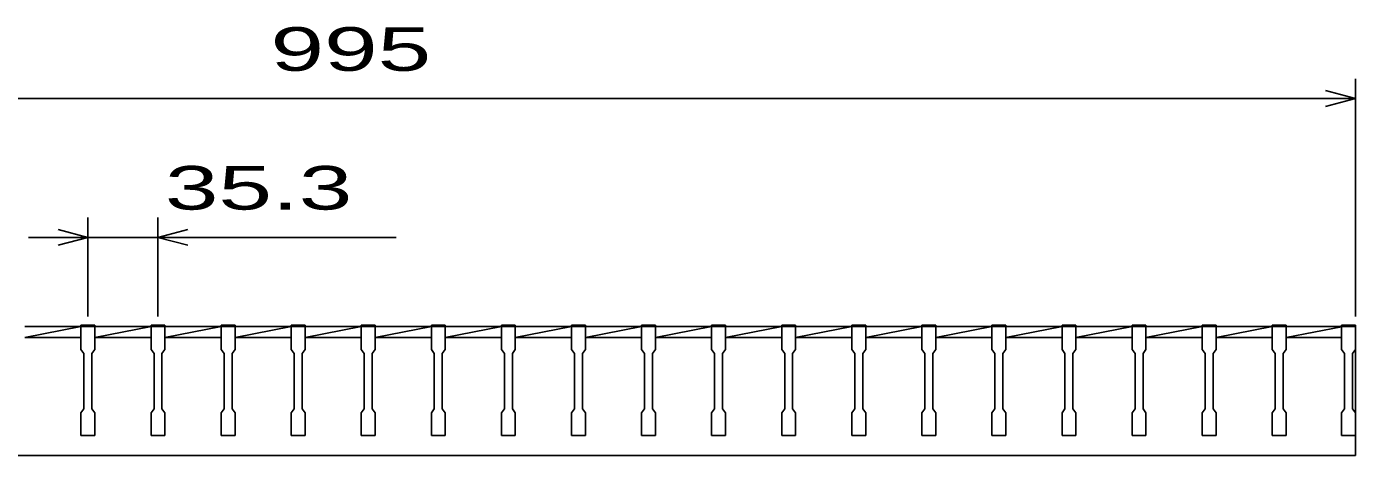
# Model space of a CAD drawing. Units: millimetres, scale not verified. Extents: x -1820 to 1731, y -1282 to 1054.
# Drawn here: x -1091 to -422, y -566 to -350 of the extents above; entities that cross this region are included whole.
import ezdxf
from ezdxf.enums import TextEntityAlignment as Align

# ---------------------------------------------------------------- set-up
doc = ezdxf.new("R2010")
doc.units = ezdxf.units.MM
doc.header["$LTSCALE"] = 10
doc.layers.add('16', color=3, linetype='Continuous', lineweight=25)
doc.layers.add('22', color=4, linetype='Continuous', lineweight=25)
doc.styles.add('ベクトル', font='')
doc.styles.get('ベクトル').set_extended_font_data('ベクトル')

msp = doc.modelspace()

# ---------------------------------------------------------------- linework, layer by layer
at = {"layer": '16'}
for p, q in [((-1092.3, -501.5), (-1064, -501.5)), ((-1092.3, -507), (-1064, -501.5)), ((-1064, -501.5), (-1064, -500.8)), ((-1064, -500.8), (-1057, -500.8)), ((-1064, -501.5), (-1064, -513)), ((-1057, -501.5), (-1064, -501.5)), ((-1057, -500.8), (-1057, -501.5)), ((-1057, -513), (-1057, -501.5)), ((-1057, -501.5), (-1028.7, -501.5)), ((-1057, -507), (-1028.7, -501.5)), ((-1028.7, -501.5), (-1028.7, -500.8)), ((-1028.7, -500.8), (-1021.7, -500.8)), ((-1028.7, -501.5), (-1028.7, -513)), ((-1021.7, -501.5), (-1028.7, -501.5)), ((-1021.7, -500.8), (-1021.7, -501.5)), ((-1021.7, -513), (-1021.7, -501.5)), ((-1021.7, -501.5), (-993.4, -501.5)), ((-1021.7, -507), (-993.4, -501.5)), ((-993.4, -501.5), (-993.4, -500.8)), ((-993.4, -500.8), (-986.4, -500.8)), ((-993.4, -501.5), (-993.4, -513)), ((-986.4, -501.5), (-993.4, -501.5)), ((-986.4, -500.8), (-986.4, -501.5)), ((-986.4, -513), (-986.4, -501.5)), ((-986.4, -501.5), (-958.1, -501.5)), ((-986.4, -507), (-958.1, -501.5)), ((-958.1, -501.5), (-958.1, -500.8)), ((-958.1, -500.8), (-951.1, -500.8)), ((-958.1, -501.5), (-958.1, -513)), ((-951.1, -501.5), (-958.1, -501.5)), ((-951.1, -500.8), (-951.1, -501.5)), ((-951.1, -513), (-951.1, -501.5)), ((-951.1, -501.5), (-922.8, -501.5)), ((-951.1, -507), (-922.8, -501.5)), ((-922.8, -501.5), (-922.8, -500.8)), ((-922.8, -500.8), (-915.8, -500.8)), ((-922.8, -501.5), (-922.8, -513)), ((-915.8, -501.5), (-922.8, -501.5)), ((-915.8, -500.8), (-915.8, -501.5)), ((-915.8, -513), (-915.8, -501.5)), ((-915.8, -501.5), (-887.5, -501.5)), ((-915.8, -507), (-887.5, -501.5)), ((-887.5, -501.5), (-887.5, -500.8)), ((-887.5, -500.8), (-880.5, -500.8)), ((-887.5, -501.5), (-887.5, -513)), ((-880.5, -501.5), (-887.5, -501.5)), ((-880.5, -500.8), (-880.5, -501.5)), ((-880.5, -513), (-880.5, -501.5)), ((-880.5, -501.5), (-852.2, -501.5)), ((-880.5, -507), (-852.2, -501.5)), ((-852.2, -501.5), (-852.2, -500.8)), ((-852.2, -500.8), (-845.2, -500.8)), ((-852.2, -501.5), (-852.2, -513)), ((-845.2, -501.5), (-852.2, -501.5)), ((-845.2, -500.8), (-845.2, -501.5)), ((-845.2, -513), (-845.2, -501.5)), ((-845.2, -501.5), (-816.9, -501.5)), ((-845.2, -507), (-816.9, -501.5)), ((-816.9, -501.5), (-816.9, -500.8)), ((-816.9, -500.8), (-809.9, -500.8)), ((-816.9, -501.5), (-816.9, -513)), ((-809.9, -501.5), (-816.9, -501.5)), ((-809.9, -500.8), (-809.9, -501.5)), ((-809.9, -513), (-809.9, -501.5)), ((-809.9, -501.5), (-781.6, -501.5)), ((-809.9, -507), (-781.6, -501.5)), ((-781.6, -501.5), (-781.6, -500.8)), ((-781.6, -500.8), (-774.6, -500.8)), ((-781.6, -501.5), (-781.6, -513)), ((-774.6, -501.5), (-781.6, -501.5)), ((-774.6, -500.8), (-774.6, -501.5)), ((-774.6, -513), (-774.6, -501.5)), ((-774.6, -501.5), (-746.3, -501.5)), ((-774.6, -507), (-746.3, -501.5)), ((-746.3, -501.5), (-746.3, -500.8)), ((-746.3, -500.8), (-739.3, -500.8)), ((-746.3, -501.5), (-746.3, -513)), ((-739.3, -501.5), (-746.3, -501.5)), ((-739.3, -500.8), (-739.3, -501.5)), ((-739.3, -513), (-739.3, -501.5)), ((-739.3, -501.5), (-711, -501.5)), ((-739.3, -507), (-711, -501.5)), ((-711, -501.5), (-711, -500.8)), ((-711, -500.8), (-704, -500.8)), ((-711, -501.5), (-711, -513)), ((-704, -501.5), (-711, -501.5)), ((-704, -500.8), (-704, -501.5)), ((-704, -513), (-704, -501.5)), ((-704, -501.5), (-675.7, -501.5)), ((-704, -507), (-675.7, -501.5)), ((-675.7, -501.5), (-675.7, -500.8)), ((-675.7, -500.8), (-668.7, -500.8)), ((-675.7, -501.5), (-675.7, -513)), ((-668.7, -501.5), (-675.7, -501.5)), ((-668.7, -500.8), (-668.7, -501.5)), ((-668.7, -513), (-668.7, -501.5)), ((-668.7, -501.5), (-640.4, -501.5)), ((-668.7, -507), (-640.4, -501.5)), ((-640.4, -501.5), (-640.4, -500.8)), ((-640.4, -500.8), (-633.4, -500.8)), ((-640.4, -501.5), (-640.4, -513)), ((-633.4, -501.5), (-640.4, -501.5)), ((-633.4, -500.8), (-633.4, -501.5)), ((-633.4, -513), (-633.4, -501.5)), ((-633.4, -501.5), (-605.1, -501.5)), ((-633.4, -507), (-605.1, -501.5)), ((-605.1, -501.5), (-605.1, -500.8)), ((-605.1, -500.8), (-598.1, -500.8)), ((-605.1, -501.5), (-605.1, -513)), ((-598.1, -501.5), (-605.1, -501.5)), ((-598.1, -500.8), (-598.1, -501.5)), ((-598.1, -513), (-598.1, -501.5)), ((-598.1, -501.5), (-569.8, -501.5)), ((-598.1, -507), (-569.8, -501.5)), ((-569.8, -501.5), (-569.8, -500.8)), ((-569.8, -500.8), (-562.8, -500.8)), ((-569.8, -501.5), (-569.8, -513)), ((-562.8, -501.5), (-569.8, -501.5)), ((-562.8, -500.8), (-562.8, -501.5)), ((-562.8, -513), (-562.8, -501.5)), ((-562.8, -501.5), (-534.5, -501.5)), ((-562.8, -507), (-534.5, -501.5)), ((-534.5, -501.5), (-534.5, -500.8)), ((-534.5, -500.8), (-527.5, -500.8)), ((-534.5, -501.5), (-534.5, -513)), ((-527.5, -501.5), (-534.5, -501.5)), ((-527.5, -500.8), (-527.5, -501.5)), ((-527.5, -513), (-527.5, -501.5)), ((-527.5, -501.5), (-499.2, -501.5)), ((-527.5, -507), (-499.2, -501.5)), ((-499.2, -501.5), (-499.2, -500.8)), ((-499.2, -500.8), (-492.2, -500.8)), ((-499.2, -501.5), (-499.2, -513)), ((-492.2, -501.5), (-499.2, -501.5)), ((-492.2, -500.8), (-492.2, -501.5)), ((-492.2, -513), (-492.2, -501.5)), ((-492.2, -501.5), (-463.9, -501.5)), ((-492.2, -507), (-463.9, -501.5)), ((-463.9, -501.5), (-463.9, -500.8)), ((-463.9, -500.8), (-456.9, -500.8)), ((-463.9, -501.5), (-463.9, -513)), ((-456.9, -501.5), (-463.9, -501.5)), ((-456.9, -500.8), (-456.9, -501.5)), ((-456.9, -513), (-456.9, -501.5)), ((-456.9, -501.5), (-429, -501.5)), ((-456.9, -507), (-429, -501.58)), ((-429, -501.5), (-429, -500.8)), ((-429, -500.8), (-422, -500.8)), ((-429, -501.5), (-429, -513)), ((-422, -501.5), (-429, -501.5)), ((-422, -500.8), (-422, -501.5)), ((-422, -513), (-422, -501.5)), ((-422, -566.5), (-422, -501.5)), ((-1092.3, -507), (-1064, -507)), ((-1057, -507), (-1028.7, -507)), ((-1021.7, -507), (-993.4, -507)), ((-986.4, -507), (-958.1, -507)), ((-951.1, -507), (-922.8, -507)), ((-915.8, -507), (-887.5, -507)), ((-880.5, -507), (-852.2, -507)), ((-845.2, -507), (-816.9, -507)), ((-809.9, -507), (-781.6, -507)), ((-774.6, -507), (-746.3, -507)), ((-739.3, -507), (-711, -507)), ((-704, -507), (-675.7, -507)), ((-668.7, -507), (-640.4, -507)), ((-633.4, -507), (-605.1, -507)), ((-598.1, -507), (-569.8, -507)), ((-562.8, -507), (-534.5, -507)), ((-527.5, -507), (-499.2, -507)), ((-492.2, -507), (-463.9, -507)), ((-456.9, -507), (-429, -507)), ((-1064, -513), (-1062.5, -515)), ((-1062.5, -515), (-1062.5, -543)), ((-1058.5, -515), (-1057, -513)), ((-1058.5, -543), (-1058.5, -515)), ((-1028.7, -513), (-1027.2, -515)), ((-1027.2, -515), (-1027.2, -543)), ((-1023.2, -515), (-1021.7, -513)), ((-1023.2, -543), (-1023.2, -515)), ((-993.4, -513), (-991.9, -515)), ((-991.9, -515), (-991.9, -543)), ((-987.9, -515), (-986.4, -513)), ((-987.9, -543), (-987.9, -515)), ((-958.1, -513), (-956.6, -515)), ((-956.6, -515), (-956.6, -543)), ((-952.6, -515), (-951.1, -513)), ((-952.6, -543), (-952.6, -515)), ((-922.8, -513), (-921.3, -515)), ((-921.3, -515), (-921.3, -543)), ((-917.3, -515), (-915.8, -513)), ((-917.3, -543), (-917.3, -515)), ((-887.5, -513), (-886, -515)), ((-886, -515), (-886, -543)), ((-882, -515), (-880.5, -513)), ((-882, -543), (-882, -515)), ((-852.2, -513), (-850.7, -515)), ((-850.7, -515), (-850.7, -543)), ((-846.7, -515), (-845.2, -513)), ((-846.7, -543), (-846.7, -515)), ((-816.9, -513), (-815.4, -515)), ((-815.4, -515), (-815.4, -543)), ((-811.4, -515), (-809.9, -513)), ((-811.4, -543), (-811.4, -515)), ((-781.6, -513), (-780.1, -515)), ((-780.1, -515), (-780.1, -543)), ((-776.1, -515), (-774.6, -513)), ((-776.1, -543), (-776.1, -515)), ((-746.3, -513), (-744.8, -515)), ((-744.8, -515), (-744.8, -543)), ((-740.8, -515), (-739.3, -513)), ((-740.8, -543), (-740.8, -515)), ((-711, -513), (-709.5, -515)), ((-709.5, -515), (-709.5, -543)), ((-705.5, -515), (-704, -513)), ((-705.5, -543), (-705.5, -515)), ((-675.7, -513), (-674.2, -515)), ((-674.2, -515), (-674.2, -543)), ((-670.2, -515), (-668.7, -513)), ((-670.2, -543), (-670.2, -515)), ((-640.4, -513), (-638.9, -515)), ((-638.9, -515), (-638.9, -543)), ((-634.9, -515), (-633.4, -513)), ((-634.9, -543), (-634.9, -515)), ((-605.1, -513), (-603.6, -515)), ((-603.6, -515), (-603.6, -543)), ((-599.6, -515), (-598.1, -513)), ((-599.6, -543), (-599.6, -515)), ((-569.8, -513), (-568.3, -515)), ((-568.3, -515), (-568.3, -543)), ((-564.3, -515), (-562.8, -513)), ((-564.3, -543), (-564.3, -515)), ((-534.5, -513), (-533, -515)), ((-533, -515), (-533, -543)), ((-529, -515), (-527.5, -513)), ((-529, -543), (-529, -515)), ((-499.2, -513), (-497.7, -515)), ((-497.7, -515), (-497.7, -543)), ((-493.7, -515), (-492.2, -513)), ((-493.7, -543), (-493.7, -515)), ((-463.9, -513), (-462.4, -515)), ((-462.4, -515), (-462.4, -543)), ((-458.4, -515), (-456.9, -513)), ((-458.4, -543), (-458.4, -515)), ((-429, -513), (-427.5, -515)), ((-427.5, -515), (-427.5, -543)), ((-423.5, -515), (-422, -513)), ((-423.5, -543), (-423.5, -515)), ((-1062.5, -543), (-1064, -545)), ((-1064, -545), (-1064, -556.5)), ((-1057, -545), (-1058.5, -543)), ((-1057, -556.5), (-1057, -545)), ((-1027.2, -543), (-1028.7, -545)), ((-1028.7, -545), (-1028.7, -556.5)), ((-1021.7, -545), (-1023.2, -543)), ((-1021.7, -556.5), (-1021.7, -545)), ((-991.9, -543), (-993.4, -545)), ((-993.4, -545), (-993.4, -556.5)), ((-986.4, -545), (-987.9, -543)), ((-986.4, -556.5), (-986.4, -545)), ((-956.6, -543), (-958.1, -545)), ((-958.1, -545), (-958.1, -556.5)), ((-951.1, -545), (-952.6, -543)), ((-951.1, -556.5), (-951.1, -545)), ((-921.3, -543), (-922.8, -545)), ((-922.8, -545), (-922.8, -556.5)), ((-915.8, -545), (-917.3, -543)), ((-915.8, -556.5), (-915.8, -545)), ((-886, -543), (-887.5, -545)), ((-887.5, -545), (-887.5, -556.5)), ((-880.5, -545), (-882, -543)), ((-880.5, -556.5), (-880.5, -545)), ((-850.7, -543), (-852.2, -545)), ((-852.2, -545), (-852.2, -556.5)), ((-845.2, -545), (-846.7, -543)), ((-845.2, -556.5), (-845.2, -545)), ((-815.4, -543), (-816.9, -545)), ((-816.9, -545), (-816.9, -556.5)), ((-809.9, -545), (-811.4, -543)), ((-809.9, -556.5), (-809.9, -545)), ((-780.1, -543), (-781.6, -545)), ((-781.6, -545), (-781.6, -556.5)), ((-774.6, -545), (-776.1, -543)), ((-774.6, -556.5), (-774.6, -545)), ((-744.8, -543), (-746.3, -545)), ((-746.3, -545), (-746.3, -556.5)), ((-739.3, -545), (-740.8, -543)), ((-739.3, -556.5), (-739.3, -545)), ((-709.5, -543), (-711, -545)), ((-711, -545), (-711, -556.5)), ((-704, -545), (-705.5, -543)), ((-704, -556.5), (-704, -545)), ((-674.2, -543), (-675.7, -545)), ((-675.7, -545), (-675.7, -556.5)), ((-668.7, -545), (-670.2, -543)), ((-668.7, -556.5), (-668.7, -545)), ((-638.9, -543), (-640.4, -545)), ((-640.4, -545), (-640.4, -556.5)), ((-633.4, -545), (-634.9, -543)), ((-633.4, -556.5), (-633.4, -545)), ((-603.6, -543), (-605.1, -545)), ((-605.1, -545), (-605.1, -556.5)), ((-598.1, -545), (-599.6, -543)), ((-598.1, -556.5), (-598.1, -545)), ((-568.3, -543), (-569.8, -545)), ((-569.8, -545), (-569.8, -556.5)), ((-562.8, -545), (-564.3, -543)), ((-562.8, -556.5), (-562.8, -545)), ((-533, -543), (-534.5, -545)), ((-534.5, -545), (-534.5, -556.5)), ((-527.5, -545), (-529, -543)), ((-527.5, -556.5), (-527.5, -545)), ((-497.7, -543), (-499.2, -545)), ((-499.2, -545), (-499.2, -556.5)), ((-492.2, -545), (-493.7, -543)), ((-492.2, -556.5), (-492.2, -545)), ((-462.4, -543), (-463.9, -545)), ((-463.9, -545), (-463.9, -556.5)), ((-456.9, -545), (-458.4, -543)), ((-456.9, -556.5), (-456.9, -545)), ((-427.5, -543), (-429, -545)), ((-429, -545), (-429, -556.5)), ((-422, -545), (-423.5, -543)), ((-422, -556.5), (-422, -545)), ((-1064, -556.5), (-1057, -556.5)), ((-1028.7, -556.5), (-1021.7, -556.5)), ((-993.4, -556.5), (-986.4, -556.5)), ((-958.1, -556.5), (-951.1, -556.5)), ((-922.8, -556.5), (-915.8, -556.5)), ((-887.5, -556.5), (-880.5, -556.5)), ((-852.2, -556.5), (-845.2, -556.5)), ((-816.9, -556.5), (-809.9, -556.5)), ((-781.6, -556.5), (-774.6, -556.5)), ((-746.3, -556.5), (-739.3, -556.5)), ((-711, -556.5), (-704, -556.5)), ((-675.7, -556.5), (-668.7, -556.5)), ((-640.4, -556.5), (-633.4, -556.5)), ((-605.1, -556.5), (-598.1, -556.5)), ((-569.8, -556.5), (-562.8, -556.5)), ((-534.5, -556.5), (-527.5, -556.5)), ((-499.2, -556.5), (-492.2, -556.5)), ((-463.9, -556.5), (-456.9, -556.5)), ((-429, -556.5), (-422, -556.5)), ((-1417, -566.5), (-422, -566.5))]:
    msp.add_line(p, q, dxfattribs=at)
at = {"layer": '22'}
for p, q in [((-422, -496.5), (-422, -376.5)), ((-1417, -386.5), (-422, -386.5)), ((-422, -386.5), (-437, -382.5)), ((-437, -390.5), (-422, -386.5)), ((-1060.5, -496.5), (-1060.5, -446.5)), ((-1025.2, -446.5), (-1025.2, -496.5)), ((-1060.5, -456.5), (-1075.5, -452.5)), ((-1025.2, -456.5), (-1010.2, -452.5)), ((-1060.5, -456.5), (-1090.5, -456.5)), ((-1075.5, -460.5), (-1060.5, -456.5)), ((-1060.5, -456.5), (-1025.2, -456.5)), ((-1010.2, -460.5), (-1025.2, -456.5)), ((-1025.2, -456.5), (-905.2, -456.5))]:
    msp.add_line(p, q, dxfattribs=at)

# ---------------------------------------------------------------- texts
at = {"layer": '22', "color": 2, "style": 'ベクトル', "width": 1.65}
for s, p in [(' 995 ', (-982, -361.5)), (' 35.3 ', (-1035.2, -431.5))]:
    msp.add_text(s, height=21.99, dxfattribs=at).set_placement(p, align=Align.MIDDLE_LEFT)

doc.saveas('drawing.dxf')
